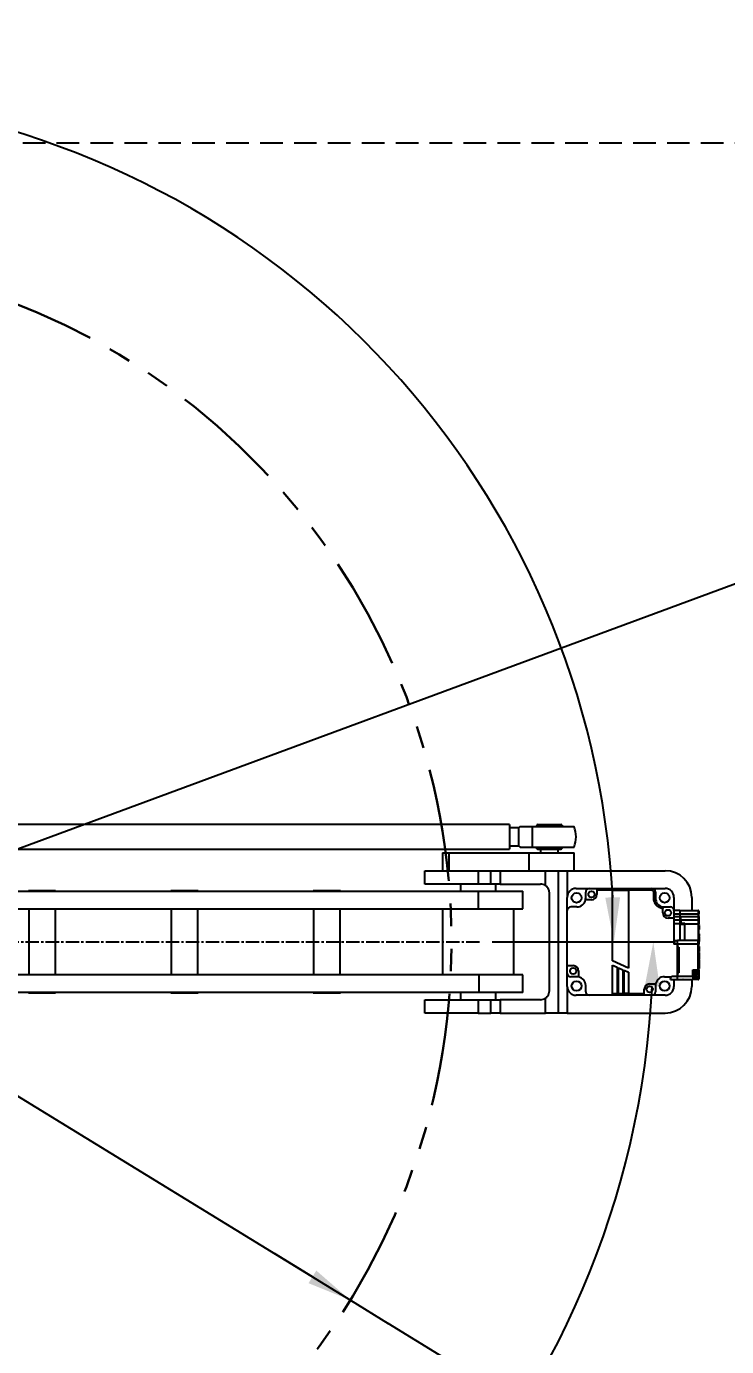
# Model space of a CAD drawing. Header units: millimetres. Extents: x 415 to 2018, y 500 to 823.
# Drawn here: x 558.9 to 598.3, y 537.7 to 611.9 of the extents above; entities that cross this region are included whole.
import ezdxf

# ---------------------------------------------------------------- set-up
doc = ezdxf.new("R2010")
doc.units = ezdxf.units.MM
doc.header["$PDSIZE"] = -1
for name, pattern in [('CENTER2', [1.125, 0.75, -0.125, 0.125, -0.125]), ('HIDDEN', [1.905, 1.27, -0.635]), ('PHANTOM', [12.7, 6.35, -1.27, 1.27, -1.27, 1.27, -1.27])]:
    doc.linetypes.add(name, pattern=pattern)
doc.layers.get('Defpoints').update_dxf_attribs({"lineweight": 18})
doc.dimstyles.new('ISO-25', dxfattribs={"dimtxt": 2.5, "dimasz": 2.5, "dimexe": 1.25, "dimexo": 0.625, "dimtad": 1, "dimtoh": 1, "dimlfac": 10, "dimtxsty": 'Standard', "dimcen": 2.5, "dimadec": 0, "dimazin": 0, "dimtfac": 1, "dimtmove": 0, "dimatfit": 3, "dimfxl": 1, "dimarcsym": 0})

# ---------------------------------------------------------------- blocks, each defined once
blk = doc.blocks.new('*X13')
at = {"color": 0, "linetype": 'CENTER2'}
blk.add_line((-38.082, 0), (20.119, 0), dxfattribs=at)
blk = doc.blocks.new('*D58')
at = {"color": 0, "lineweight": -2}
for p, q in [((642.529, 596.751), (625.722, 590.537)), ((652.946, 596.751), (642.529, 596.751)), ((623.377, 589.67), (625.722, 590.537)), ((544.308, 560.437), (623.377, 589.67)), ((621.033, 588.803), (618.688, 587.936))]:
    blk.add_line(p, q, dxfattribs=at)
at = {"color": 0}
blk.add_solid([(620.888, 589.194), (621.177, 588.413), (623.377, 589.67)], dxfattribs=at)
at = {"layer": 'Defpoints', "color": 0}
for p in [(623.377, 589.67), (544.308, 560.437)]:
    blk.add_point(p, dxfattribs=at)
at = {"color": 0, "insert": (648.362, 598.626), "char_height": 2.5, "attachment_point": 5}
blk.add_mtext('\\A1;R843', dxfattribs=at)
blk = doc.blocks.new('*D59')
at = {"color": 0, "lineweight": -2}
for p, q in [((544.308, 560.437), (577.126, 540.307)), ((574.995, 541.614), (572.864, 542.921)), ((577.126, 540.307), (579.257, 538.999)), ((601.051, 525.632), (579.257, 538.999)), ((611.467, 525.632), (601.051, 525.632))]:
    blk.add_line(p, q, dxfattribs=at)
at = {"color": 0}
blk.add_solid([(575.213, 541.969), (574.778, 541.259), (577.126, 540.307)], dxfattribs=at)
at = {"layer": 'Defpoints', "color": 0}
for p in [(544.308, 560.437), (577.126, 540.307)]:
    blk.add_point(p, dxfattribs=at)
at = {"color": 0, "insert": (606.884, 527.507), "char_height": 2.5, "attachment_point": 5}
blk.add_mtext('\\A1;R385', dxfattribs=at)
blk = doc.blocks.new('*D29')
at = {"color": 0, "lineweight": -2}
blk.add_line((585.085, 560.437), (593.18, 560.437), dxfattribs=at)
blk.add_arc((544.308, 560.437), 47.621, 3.00825, 161.99175, dxfattribs=at)
at = {"color": 0}
for points in [[(499.42, 575.041), (498.621, 575.277), (498.31, 572.762)], [(592.28, 562.947), (591.447, 562.925), (591.93, 560.437)]]:
    blk.add_solid(points, dxfattribs=at)
at = {"layer": 'Defpoints', "color": 0}
for p in [(571.623, 599.446), (459.536, 583.152), (526.258, 560.437), (544.308, 560.437), (584.46, 560.437)]:
    blk.add_point(p, dxfattribs=at)
at = {"color": 0, "insert": (550.769, 609.509), "char_height": 2.5, "width": 11.27525, "attachment_point": 5, "rotation": 352.5}
blk.add_mtext('\\A1;165°', dxfattribs=at)
blk = doc.blocks.new('*D30')
at = {"color": 0, "lineweight": -2}
blk.add_line((585.085, 560.437), (595.398, 560.437), dxfattribs=at)
blk.add_arc((544.308, 560.437), 49.839, 197.87432, 357.12568, dxfattribs=at)
at = {"color": 0}
for points in [[(593.669, 557.948), (594.502, 557.927), (594.148, 560.437)], [(496.475, 545.022), (497.274, 545.258), (496.167, 547.538)]]:
    blk.add_solid(points, dxfattribs=at)
at = {"layer": 'Defpoints', "color": 0}
for p in [(526.258, 560.437), (544.308, 560.437), (584.46, 560.437), (459.536, 537.722), (527.262, 513.603)]:
    blk.add_point(p, dxfattribs=at)
at = {"color": 0, "insert": (550.569, 512.883), "char_height": 2.5, "width": 11.27525, "attachment_point": 5, "rotation": 7.5}
blk.add_mtext('\\A1;165°', dxfattribs=at)

msp = doc.modelspace()

# ---------------------------------------------------------------- linework, layer by layer
at = {"linetype": 'HIDDEN'}
msp.add_line((463.4723, 605.3264), (634.9525, 605.3264), dxfattribs=at)
at = {"color": 161, "linetype": 'Continuous', "lineweight": 25, "true_color": 0x67adff}
for p, q in [((586.0684, 567.0369), (551.0684, 567.0369)), ((586.0684, 567.0369), (586.0684, 566.4689)), ((586.5684, 566.8369), (586.0684, 566.8369)), ((586.6581, 566.9119), (586.5684, 566.8369)), ((586.5684, 566.8369), (586.5684, 565.8369)), ((587.3459, 566.9119), (589.6939, 566.9119)), ((587.3459, 566.9119), (587.3459, 565.7619)), ((587.6634, 567.0369), (588.9534, 567.0369)), ((586.0684, 566.4689), (586.0684, 565.6369)), ((551.0684, 565.6369), (586.0684, 565.6369)), ((582.3084, 565.4369), (582.3084, 564.4369)), ((582.3084, 565.4369), (582.6563, 565.4369)), ((582.6563, 565.4369), (582.6563, 564.4369)), ((582.6563, 565.4369), (587.1519, 565.4369)), ((586.0684, 565.8369), (586.5684, 565.8369)), ((586.5684, 565.8369), (586.6581, 565.7619)), ((587.1519, 565.4369), (587.1519, 564.4369)), ((587.1519, 565.4369), (589.7084, 565.4369)), ((587.3459, 565.7619), (589.6939, 565.7619)), ((587.6634, 565.6369), (588.9534, 565.6369)), ((587.8084, 565.6369), (587.8084, 565.4369)), ((588.8084, 565.4369), (588.8084, 565.6369)), ((589.7084, 564.4369), (589.7084, 565.4369)), ((581.3084, 563.6869), (581.3084, 564.4369)), ((581.3084, 564.4369), (583.9164, 564.4369)), ((583.9164, 564.4369), (587.1519, 564.4369)), ((584.3084, 564.4369), (584.3084, 563.6869)), ((585.0258, 563.6869), (585.0258, 564.4369)), ((585.5492, 564.4369), (585.5492, 563.6869)), ((587.1519, 564.4369), (589.7084, 564.4369)), ((588.0936, 563.5976), (588.0936, 564.4369)), ((588.8084, 564.4369), (588.8084, 556.4369)), ((589.3084, 564.4369), (589.3084, 562.9369)), ((589.7084, 564.4369), (594.8084, 564.4369)), ((544.3745, 563.2869), (584.3084, 563.2869)), ((559.0464, 563.3179), (559.0464, 563.2869)), ((559.0464, 563.3179), (560.5704, 563.3179)), ((560.5704, 563.2869), (560.5704, 563.3179)), ((567.0464, 563.3179), (567.0464, 563.2869)), ((567.0464, 563.3179), (568.5704, 563.3179)), ((568.5704, 563.2869), (568.5704, 563.3179)), ((575.0464, 563.3179), (575.0464, 563.2869)), ((575.0464, 563.3179), (576.5704, 563.3179)), ((576.5704, 563.2869), (576.5704, 563.3179)), ((584.3084, 563.6869), (581.3084, 563.6869)), ((583.3084, 563.6869), (583.3084, 563.2869)), ((585.0258, 563.6869), (584.3084, 563.6869)), ((584.3084, 563.2869), (584.3084, 562.2869)), ((584.3084, 563.2869), (586.8084, 563.2869)), ((585.5492, 563.6869), (585.0258, 563.6869)), ((585.3084, 563.2869), (585.3084, 563.6869)), ((585.5492, 563.6869), (587.8084, 563.6869)), ((586.8084, 562.2869), (586.8084, 563.2869)), ((588.3084, 557.6869), (588.3084, 563.1869)), ((589.8084, 563.4369), (590.5484, 563.4369)), ((590.3484, 562.8969), (590.3484, 563.2369)), ((590.5484, 563.4369), (590.9756, 563.4369)), ((590.9756, 563.4369), (591.8584, 563.4369)), ((590.9756, 563.4369), (590.9756, 563.3369)), ((590.9756, 563.3369), (590.9756, 563.1014)), ((591.8584, 563.3369), (590.9756, 563.3369)), ((591.8584, 563.3369), (591.8584, 563.4369)), ((591.8584, 563.4369), (592.7584, 563.4369)), ((591.8584, 563.3869), (592.7584, 563.3869)), ((591.8584, 559.3626), (591.8584, 563.3369)), ((591.8584, 563.3369), (592.7584, 563.3369)), ((592.7584, 563.4369), (592.7584, 563.3369)), ((592.7584, 563.4369), (594.0684, 563.4369)), ((592.7584, 563.3369), (592.7584, 558.9619)), ((594.0684, 563.3369), (592.7584, 563.3369)), ((594.0684, 563.4369), (594.8084, 563.4369)), ((594.0684, 563.3369), (594.0684, 563.4369)), ((594.1684, 562.8969), (594.1684, 563.2369)), ((594.2684, 563.2369), (594.1684, 563.2369)), ((594.2684, 563.2369), (594.2684, 562.8969)), ((544.3745, 562.2869), (584.3084, 562.2869)), ((559.0584, 562.2869), (559.0584, 558.5869)), ((560.5584, 558.5869), (560.5584, 562.2869)), ((567.0584, 562.2869), (567.0584, 558.5869)), ((568.5584, 558.5869), (568.5584, 562.2869)), ((575.0584, 562.2869), (575.0584, 558.5869)), ((576.5584, 558.5869), (576.5584, 562.2869)), ((582.3084, 562.2869), (582.3084, 558.5869)), ((584.3084, 562.2869), (586.8084, 562.2869)), ((586.3084, 558.5869), (586.3084, 562.2869)), ((589.3084, 562.1969), (589.3084, 562.9369)), ((589.8484, 562.3969), (589.5084, 562.3969)), ((590.6756, 562.8014), (590.3392, 562.8014)), ((594.2684, 562.8969), (594.1684, 562.8969)), ((594.6729, 562.4061), (594.6729, 562.3045)), ((594.6729, 562.0697), (594.6729, 562.3045)), ((594.7684, 562.3969), (595.1084, 562.3969)), ((595.3084, 562.9369), (595.3084, 562.2069)), ((596.3084, 562.9369), (596.3084, 562.2069)), ((589.3084, 559.1041), (589.3084, 562.1969)), ((595.3084, 561.7697), (594.9729, 561.7697)), ((595.6284, 562.2069), (595.3084, 562.2069)), ((595.3084, 562.1969), (595.3084, 561.7697)), ((595.3084, 562.0069), (595.6284, 562.0069)), ((595.3084, 561.8569), (595.6284, 561.8569)), ((595.3084, 561.7697), (595.3084, 560.3169)), ((595.6284, 561.6569), (595.3084, 561.6569)), ((595.6284, 562.2069), (595.6284, 562.0069)), ((595.6284, 562.2069), (596.6584, 562.2069)), ((595.6284, 562.0069), (595.6284, 561.8569)), ((595.6284, 562.0069), (596.6584, 562.0069)), ((595.6284, 561.8569), (595.6284, 561.6569)), ((595.6984, 561.8569), (595.6284, 561.8569)), ((595.6284, 561.6869), (595.6984, 561.6869)), ((595.6284, 561.6569), (595.6284, 561.485)), ((595.6984, 561.8569), (596.6584, 561.8569)), ((595.6984, 561.6569), (595.6984, 561.8569)), ((596.6584, 561.6569), (595.6984, 561.6569)), ((595.6984, 561.6569), (595.6984, 561.4969)), ((596.6584, 562.2069), (596.6584, 562.0069)), ((596.6584, 562.0069), (596.7084, 562.0069)), ((596.6584, 562.0069), (596.6584, 561.8569)), ((596.6584, 561.8569), (596.6584, 561.6569)), ((596.6584, 561.8569), (596.7084, 561.8569)), ((596.6584, 561.6569), (596.6584, 561.4569)), ((596.7084, 562.1569), (596.7084, 562.0069)), ((596.7084, 561.8569), (596.7084, 562.0069)), ((596.7084, 561.8569), (596.7084, 561.6069)), ((596.7084, 561.6069), (596.7084, 561.4569)), ((595.6284, 561.4569), (595.3084, 561.4569)), ((595.6284, 561.485), (595.6984, 561.485)), ((595.6284, 561.4569), (595.6284, 561.485)), ((595.6284, 561.4069), (595.6284, 561.4569)), ((595.6284, 561.4569), (595.9184, 561.4569)), ((595.9184, 561.4069), (595.6284, 561.4069)), ((595.6284, 561.4069), (595.6284, 560.5169)), ((595.6984, 561.485), (595.6984, 561.4969)), ((595.6984, 561.4969), (595.9184, 561.4969)), ((595.9184, 561.4969), (595.9184, 561.4569)), ((595.9184, 561.4069), (595.9184, 561.4569)), ((595.9184, 561.4569), (596.6584, 561.4569)), ((595.9184, 560.5169), (595.9184, 561.4069)), ((596.6584, 561.4569), (596.7084, 561.4569)), ((596.6584, 561.4569), (596.6584, 560.5169)), ((596.7084, 560.4844), (596.7084, 561.4569)), ((596.7184, 561.3962), (596.7084, 561.3962)), ((596.7084, 561.3535), (596.7184, 561.3535)), ((596.7084, 561.3151), (596.7184, 561.3151)), ((596.7084, 561.272), (596.7184, 561.272)), ((596.7184, 561.1647), (596.7084, 561.1647)), ((596.7084, 561.1513), (596.7184, 561.1513)), ((596.7084, 561.1344), (596.7184, 561.1344)), ((596.7184, 560.9848), (596.7084, 560.9848)), ((596.7184, 560.7964), (596.7084, 560.7964)), ((596.7184, 560.7751), (596.7084, 560.7751)), ((596.7184, 560.7616), (596.7084, 560.7616)), ((596.7184, 561.3962), (596.7184, 561.3535)), ((596.7184, 561.3151), (596.7184, 561.272)), ((596.7184, 561.272), (596.7184, 561.1647)), ((596.7184, 561.1647), (596.7184, 561.1513)), ((596.7184, 561.1513), (596.7184, 561.1344)), ((596.7184, 560.8874), (596.7184, 560.7964)), ((596.7184, 560.7964), (596.7184, 560.7751)), ((596.7184, 560.7616), (596.7184, 560.7751)), ((596.7184, 560.7403), (596.7184, 560.7616)), ((595.3084, 560.5169), (595.5084, 560.5169)), ((595.5084, 560.3169), (595.3084, 560.3169)), ((595.5084, 560.3169), (595.5084, 560.5169)), ((596.6584, 560.5169), (595.5084, 560.5169)), ((595.5084, 558.5169), (595.5084, 560.3169)), ((596.6584, 560.3169), (595.5084, 560.3169)), ((595.5084, 560.3169), (595.5084, 560.1419)), ((595.5084, 560.1419), (595.5784, 560.1419)), ((595.5784, 560.1419), (595.5784, 558.6919)), ((596.6584, 560.3169), (596.6584, 560.5169)), ((596.7084, 560.3169), (596.6584, 560.3169)), ((596.6584, 558.8569), (596.6584, 560.3169)), ((596.7184, 560.7403), (596.7084, 560.7403)), ((596.7084, 560.695), (596.7184, 560.695)), ((596.7084, 560.5836), (596.7184, 560.5836)), ((596.7084, 560.5656), (596.7184, 560.5656)), ((596.7084, 560.5185), (596.7184, 560.5185)), ((596.7084, 560.5006), (596.7184, 560.5006)), ((596.7084, 560.4669), (596.7084, 560.3169)), ((596.7084, 558.8569), (596.7084, 560.3169)), ((596.7184, 560.1768), (596.7084, 560.1768)), ((596.7084, 560.0935), (596.7184, 560.0935)), ((596.7197, 560.0748), (596.7084, 560.0748)), ((596.7184, 560.7403), (596.7184, 560.6956)), ((596.7184, 560.695), (596.7184, 560.5836)), ((596.7184, 560.5836), (596.7184, 560.5656)), ((596.7184, 560.5656), (596.7184, 560.5185)), ((596.7184, 560.5006), (596.7184, 560.4575)), ((596.7184, 560.1768), (596.7184, 560.0935)), ((596.7184, 560.0747), (596.7184, 559.9783)), ((592.7584, 558.9619), (591.8584, 559.3626)), ((595.5784, 559.8969), (595.5084, 559.8969)), ((595.5084, 559.6969), (595.5784, 559.6969)), ((595.5784, 559.4969), (595.5084, 559.4969)), ((595.5289, 559.3469), (595.5084, 559.3469)), ((596.7084, 559.9783), (596.7184, 559.9783)), ((596.7084, 559.8485), (596.7184, 559.8485)), ((596.7184, 559.8228), (596.7084, 559.8228)), ((596.7184, 559.7998), (596.7084, 559.7998)), ((596.7184, 559.774), (596.7084, 559.774)), ((596.7184, 559.7096), (596.7084, 559.7096)), ((596.7084, 559.7015), (596.7184, 559.7015)), ((596.7184, 559.6914), (596.7084, 559.6914)), ((596.7197, 559.6747), (596.7084, 559.6747)), ((596.7084, 559.6016), (596.7184, 559.6016)), ((596.7084, 559.5411), (596.7197, 559.5411)), ((596.7184, 559.4886), (596.7084, 559.4886)), ((596.7084, 559.4758), (596.7184, 559.4758)), ((596.7084, 559.4677), (596.7184, 559.4677)), ((596.7084, 559.4549), (596.7184, 559.4549)), ((596.7184, 559.4277), (596.7084, 559.4277)), ((596.7184, 559.3609), (596.7084, 559.3609)), ((596.7184, 559.3501), (596.7084, 559.3501)), ((596.7184, 559.3219), (596.7084, 559.3219)), ((596.7184, 559.3111), (596.7084, 559.3111)), ((596.7184, 559.2852), (596.7084, 559.2852)), ((596.7184, 559.9783), (596.7184, 559.8962)), ((596.7184, 559.8485), (596.7184, 559.8228)), ((596.7184, 559.7998), (596.7184, 559.774)), ((596.7184, 559.774), (596.7184, 559.7096)), ((596.7184, 559.7096), (596.7184, 559.7015)), ((596.7184, 559.7015), (596.7184, 559.6914)), ((596.7184, 559.6748), (596.7184, 559.6016)), ((596.7184, 559.6016), (596.7184, 559.5413)), ((596.7184, 559.5432), (596.7184, 559.4886)), ((596.7184, 559.4886), (596.7184, 559.4758)), ((596.7184, 559.4677), (596.7184, 559.4758)), ((596.7184, 559.4549), (596.7184, 559.4677)), ((596.7184, 559.4549), (596.7184, 559.4282)), ((596.7184, 559.4277), (596.7184, 559.3609)), ((596.7184, 559.3609), (596.7184, 559.3501)), ((596.7184, 559.3501), (596.7184, 559.3219)), ((596.7184, 559.3111), (596.7184, 559.2852)), ((596.7184, 559.2852), (596.7184, 559.2208)), ((584.3709, 558.5869), (544.3084, 558.5869)), ((584.3709, 557.5869), (584.3709, 558.5869)), ((586.8084, 558.5869), (584.3709, 558.5869)), ((586.8084, 557.5869), (586.8084, 558.5869)), ((589.3084, 559.1041), (589.6439, 559.1041)), ((589.3084, 558.6769), (589.3084, 559.1041)), ((589.3084, 557.9369), (589.3084, 558.6769)), ((589.9439, 558.8041), (589.9439, 558.4677)), ((591.8584, 559.1272), (592.1084, 559.0159)), ((591.8584, 557.4369), (591.8584, 559.1272)), ((592.1084, 559.0159), (592.1084, 557.5369)), ((592.1834, 558.9825), (592.4334, 558.8712)), ((592.1834, 557.5369), (592.1834, 558.9825)), ((592.4334, 558.8712), (592.4334, 557.5369)), ((592.5084, 557.5369), (592.5084, 558.8378)), ((592.5084, 558.8378), (592.7584, 558.7265)), ((592.7584, 558.7265), (592.7584, 557.5369)), ((595.5084, 558.6919), (595.5084, 558.5169)), ((595.5784, 558.6919), (595.5084, 558.6919)), ((595.5229, 559.1315), (595.5229, 559.0851)), ((595.5353, 559.1446), (595.5391, 559.1632)), ((596.3684, 558.8569), (596.6584, 558.8569)), ((596.3684, 558.5169), (596.3684, 558.8569)), ((596.3684, 558.7569), (596.6584, 558.7569)), ((596.3984, 558.7419), (596.3684, 558.7419)), ((596.3984, 558.3519), (596.3984, 558.7419)), ((596.4484, 558.7019), (596.3984, 558.7019)), ((596.4884, 558.7219), (596.4484, 558.7219)), ((596.4484, 558.5469), (596.4484, 558.7219)), ((596.4484, 558.3719), (596.4484, 558.5469)), ((596.4884, 558.3719), (596.4884, 558.7219)), ((596.5284, 558.7117), (596.5284, 558.7135)), ((596.5284, 558.5219), (596.5284, 558.5719)), ((596.5802, 558.6569), (596.6584, 558.6569)), ((596.5884, 558.6176), (596.5884, 558.5719)), ((596.6584, 558.7569), (596.6584, 558.8569)), ((596.6584, 558.8569), (596.7084, 558.8569)), ((596.6584, 558.7569), (596.6584, 558.6569)), ((596.6584, 558.6569), (596.7084, 558.6569)), ((596.6584, 558.6569), (596.6584, 558.4169)), ((596.7184, 559.2208), (596.7084, 559.2208)), ((596.7084, 559.2128), (596.7184, 559.2128)), ((596.7184, 559.2027), (596.7084, 559.2027)), ((596.7197, 559.1857), (596.7084, 559.1857)), ((596.7084, 559.1168), (596.7184, 559.1168)), ((596.7084, 559.0669), (596.7184, 559.0669)), ((596.7197, 559.0556), (596.7084, 559.0556)), ((596.7084, 558.9977), (596.7184, 558.9977)), ((596.7184, 558.9485), (596.7084, 558.9485)), ((596.7084, 558.8569), (596.7084, 558.8069)), ((596.7084, 558.8069), (596.7084, 558.6569)), ((596.7084, 558.6569), (596.7084, 558.4169)), ((596.7184, 559.2208), (596.7184, 559.2128)), ((596.7184, 559.2128), (596.7184, 559.2027)), ((596.7184, 559.1873), (596.7184, 559.1168)), ((596.7184, 559.1168), (596.7184, 559.0669)), ((596.7184, 559.0556), (596.7184, 558.9977)), ((596.7184, 558.9977), (596.7184, 558.9485)), ((589.3084, 557.9369), (589.3084, 556.4369)), ((589.8484, 558.4769), (589.5084, 558.4769)), ((590.3484, 557.6369), (590.3484, 557.9769)), ((593.9412, 558.0724), (594.2776, 558.0724)), ((594.2684, 557.9769), (594.2684, 557.6369)), ((594.7684, 558.4769), (595.1084, 558.4769)), ((595.1084, 558.3169), (595.1084, 558.3769)), ((595.1084, 558.3169), (595.5084, 558.3169)), ((595.2284, 558.5169), (595.5084, 558.5169)), ((595.3084, 558.3169), (595.3084, 557.9369)), ((595.5084, 558.3169), (595.5084, 558.5169)), ((595.5084, 558.5169), (596.3684, 558.5169)), ((595.5084, 558.3169), (596.3684, 558.3169)), ((595.8124, 558.3164), (595.8124, 558.3169)), ((596.1847, 558.3035), (595.9721, 558.3035)), ((596.3084, 558.3075), (596.3084, 557.9369)), ((596.3445, 558.3169), (596.3445, 558.3164)), ((596.3684, 558.5169), (596.3684, 558.3169)), ((596.3684, 558.3519), (596.3984, 558.3519)), ((596.6584, 558.3169), (596.3684, 558.3169)), ((596.3984, 558.3919), (596.4484, 558.3919)), ((596.4484, 558.3719), (596.4884, 558.3719)), ((596.5284, 558.3802), (596.5284, 558.3821)), ((596.6584, 558.4169), (596.5689, 558.4169)), ((596.5884, 558.5219), (596.5884, 558.4762)), ((596.5884, 558.4933), (596.5884, 558.4762)), ((596.6584, 558.4169), (596.6584, 558.3169)), ((596.7084, 558.4169), (596.6584, 558.4169)), ((596.7084, 558.4169), (596.7084, 558.3669)), ((584.3709, 557.5869), (544.3084, 557.5869)), ((559.0464, 557.5869), (559.0464, 557.5559)), ((559.0497, 557.5559), (559.0464, 557.5559)), ((560.5704, 557.5559), (559.0497, 557.5559)), ((560.5704, 557.5559), (560.5704, 557.5869)), ((567.0464, 557.5869), (567.0464, 557.5559)), ((567.0497, 557.5559), (567.0464, 557.5559)), ((568.5704, 557.5559), (567.0497, 557.5559)), ((568.5704, 557.5559), (568.5704, 557.5869)), ((575.0464, 557.5869), (575.0464, 557.5559)), ((575.0497, 557.5559), (575.0464, 557.5559)), ((576.5704, 557.5559), (575.0497, 557.5559)), ((576.5704, 557.5559), (576.5704, 557.5869)), ((581.3084, 556.4369), (581.3084, 557.1869)), ((581.3084, 557.1869), (584.3084, 557.1869)), ((583.3084, 557.5869), (583.3084, 557.1869)), ((584.3084, 557.1869), (584.3084, 556.4369)), ((584.3084, 557.1869), (585.0258, 557.1869)), ((586.8084, 557.5869), (584.3709, 557.5869)), ((585.0258, 556.4369), (585.0258, 557.1869)), ((585.0258, 557.1869), (585.5492, 557.1869)), ((585.3084, 557.1869), (585.3084, 557.5869)), ((585.5492, 557.1869), (585.5492, 556.4369)), ((587.8084, 557.1869), (585.5492, 557.1869)), ((588.0936, 556.4369), (588.0936, 557.2762)), ((590.5484, 557.4369), (589.8084, 557.4369)), ((591.8584, 557.4369), (590.5484, 557.4369)), ((591.8584, 557.5369), (592.1084, 557.5369)), ((592.1084, 557.4869), (591.8584, 557.4869)), ((592.1084, 557.4369), (591.8584, 557.4369)), ((592.1084, 557.5369), (592.1834, 557.5369)), ((592.1084, 557.5369), (592.1084, 557.4369)), ((592.1834, 557.4369), (592.1084, 557.4369)), ((592.1834, 557.4369), (592.1834, 557.5369)), ((592.1834, 557.5369), (592.4334, 557.5369)), ((592.4334, 557.4869), (592.1834, 557.4869)), ((592.4334, 557.4369), (592.1834, 557.4369)), ((592.4334, 557.5369), (592.5084, 557.5369)), ((592.4334, 557.5369), (592.4334, 557.4369)), ((592.5084, 557.4369), (592.4334, 557.4369)), ((592.5084, 557.4369), (592.5084, 557.5369)), ((592.7584, 557.5369), (592.5084, 557.5369)), ((592.7584, 557.4869), (592.5084, 557.4869)), ((592.7584, 557.4369), (592.5084, 557.4369)), ((592.7584, 557.5369), (593.6413, 557.5369)), ((592.7584, 557.5369), (592.7584, 557.4369)), ((593.6413, 557.4369), (592.7584, 557.4369)), ((593.6413, 557.5369), (593.6413, 557.7724)), ((593.6413, 557.4369), (593.6413, 557.5369)), ((594.0684, 557.4369), (593.6413, 557.4369)), ((594.8084, 557.4369), (594.0684, 557.4369)), ((584.3084, 556.4369), (581.3084, 556.4369)), ((584.3084, 556.4369), (585.0258, 556.4369)), ((585.5492, 556.4369), (585.0258, 556.4369)), ((585.5492, 556.4369), (588.0936, 556.4369)), ((588.8084, 556.4369), (588.0936, 556.4369)), ((589.3084, 556.4369), (588.8084, 556.4369)), ((589.3084, 556.4369), (594.8084, 556.4369))]:
    msp.add_line(p, q, dxfattribs=at)
for points in [[(595.5084, 559.3052), (595.5682, 559.4098), (595.5784, 559.4237)], [(595.5784, 558.7155), (595.5682, 558.7294), (595.5084, 558.834)], [(596.3984, 558.5469), (596.4152, 558.5553), (596.4319, 558.5636), (596.4484, 558.5719)], [(596.4484, 558.5469), (596.4317, 558.5385), (596.415, 558.5302), (596.3984, 558.5219)]]:
    msp.add_lwpolyline(points, dxfattribs=at)
for centre, radius in [((589.8336, 562.9118), 0.275), ((590.6756, 563.1014), 0.175), ((594.7833, 562.9118), 0.275), ((594.9729, 562.0697), 0.175), ((589.6439, 558.8041), 0.175), ((589.8336, 557.962), 0.275), ((593.9412, 557.7724), 0.175), ((594.7833, 557.962), 0.275)]:
    msp.add_circle(centre, radius, dxfattribs=at)
at = {"linetype": 'PHANTOM', "lineweight": 30}
msp.add_arc((544.3084, 560.4369), 38.5, 195, 165, dxfattribs=at)
at = {"color": 161, "linetype": 'Continuous', "lineweight": 25, "true_color": 0x67adff}
for centre, radius, start, end in [((588.24, 566.3369), 0.9069, 129.478772, 140.652068), ((588.3768, 566.3369), 0.9069, 39.347932, 50.521228), ((588.3084, 566.3369), 1.5, 337.45969, 22.54031), ((588.24, 566.3369), 0.9069, 219.347932, 230.521228), ((588.3768, 566.3369), 0.9069, 309.478772, 320.652068), ((594.8084, 562.9369), 1.5, 0, 90), ((587.8084, 563.1869), 0.5, 55.232038, 90), ((589.8084, 562.9369), 0.5, 90, 180), ((590.5484, 563.2369), 0.2, 90, 180), ((590.6756, 563.1014), 0.3, 270, 360), ((594.0684, 563.2369), 0.2, 0, 90), ((594.8084, 562.9369), 0.5, 0, 90), ((589.5084, 562.1969), 0.2, 90, 180), ((589.8484, 562.8969), 0.5, 270, 348.988911), ((589.8484, 562.8969), 0.5, 348.988911, 0), ((594.7684, 562.8969), 0.5, 180, 258.988911), ((594.7684, 562.8969), 0.5, 258.988911, 270), ((595.1084, 562.1969), 0.2, 360, 90), ((594.9729, 562.0697), 0.3, 180, 270), ((596.6584, 562.1569), 0.05, 360, 90), ((596.6584, 561.6069), 0.05, 0, 90), ((596.6584, 560.4669), 0.05, 0, 90), ((589.5084, 558.6769), 0.2, 180, 270), ((589.6439, 558.8041), 0.3, 0, 90), ((596.4884, 558.6219), 0.1, 66.421822, 90), ((596.6584, 558.8069), 0.05, 270, 360), ((589.8084, 557.9369), 0.5, 180, 270), ((589.8484, 557.9769), 0.5, 78.988911, 90), ((589.8484, 557.9769), 0.5, 0, 78.988911), ((593.9412, 557.7724), 0.3, 90, 180), ((594.7684, 557.9769), 0.5, 168.988911, 180), ((594.7684, 557.9769), 0.5, 90, 168.988911), ((594.8084, 557.9369), 0.5, 270, 360), ((594.8084, 557.9369), 1.5, 270, 0), ((595.1084, 558.6769), 0.2, 270, 306.869898), ((596.4884, 558.4719), 0.1, 270, 293.578185), ((596.6584, 558.3669), 0.05, 270, 360), ((587.8084, 557.6869), 0.5, 270, 304.767962), ((590.5484, 557.6369), 0.2, 180, 270), ((594.0684, 557.6369), 0.2, 270, 360)]:
    msp.add_arc(centre, radius, start, end, dxfattribs=at)
msp.add_ellipse((596.0784, 559.1315), major_axis=(0, 0.5751), ratio=0.9659258, start_param=1.119976, end_param=2.0216166, dxfattribs=at)
for points, knots in [([(586.6655, 566.9119), (586.6665, 566.9119), (586.6693, 566.9119), (586.8069, 566.9119), (587.0363, 566.9119), (587.2426, 566.9119), (587.3459, 566.9119)], [0, 0, 0, 0, 0.07382687, 0.20944603, 0.44433794, 0.68041682, 0.68041682, 0.68041682, 0.68041682]), ([(586.6655, 565.7619), (586.6665, 565.7619), (586.6693, 565.7619), (586.8069, 565.7619), (587.0363, 565.7619), (587.2426, 565.7619), (587.3459, 565.7619)], [0, 0, 0, 0, 0.07382687, 0.20944603, 0.44433794, 0.68041682, 0.68041682, 0.68041682, 0.68041682]), ([(588.3084, 563.1869), (588.3044, 563.2344), (588.2964, 563.3292), (588.2308, 563.4683), (588.1562, 563.5525), (588.1012, 563.5921), (588.0936, 563.5976)], [0, 0, 0, 0, 0.13372264, 0.26670006, 0.45148276, 0.48139078, 0.48139078, 0.48139078, 0.48139078]), ([(594.0684, 563.3369), (594.081, 563.3355), (594.1004, 563.3335), (594.1237, 563.321), (594.1397, 563.3081), (594.1526, 563.2922), (594.165, 563.2689), (594.1671, 563.2495), (594.1684, 563.2369)], [0, 0, 0, 0, 0.03753835, 0.05798787, 0.07838346, 0.09883362, 0.11922957, 0.15676561, 0.15676561, 0.15676561, 0.15676561]), ([(594.6729, 562.3045), (594.6066, 562.3221), (594.4694, 562.3585), (594.3025, 562.5001), (594.1893, 562.6874), (594.1752, 562.8285), (594.1684, 562.8969)], [0, 0, 0, 0, 0.20449582, 0.42240603, 0.64031821, 0.844813, 0.844813, 0.844813, 0.844813]), ([(595.5784, 558.8605), (595.5729, 558.8662), (595.5666, 558.8728), (595.565, 558.8812), (595.5648, 558.8822)], [0, 0, 0, 0, 0.022895867, 0.026042978, 0.026042978, 0.026042978, 0.026042978]), ([(596.5884, 558.6176), (596.5873, 558.6294), (596.5851, 558.6531), (596.5672, 558.6843), (596.5463, 558.7029), (596.5323, 558.7098), (596.5284, 558.7117)], [0, 0, 0, 0, 0.03542181, 0.07090593, 0.10510832, 0.11789978, 0.11789978, 0.11789978, 0.11789978]), ([(596.5284, 558.5719), (596.5383, 558.5719), (596.558, 558.5719), (596.578, 558.5719), (596.5865, 558.5719), (596.5873, 558.5719), (596.5874, 558.5719)], [0, 0, 0, 0, 0.019017425, 0.038028884, 0.057194376, 0.058948994, 0.058948994, 0.058948994, 0.058948994]), ([(596.5876, 558.5719), (596.5876, 558.5726), (596.5878, 558.5797), (596.5883, 558.591), (596.5884, 558.5973), (596.5884, 558.6005)], [0, 0, 0, 0, 0.001405638, 0.014787621, 0.028587482, 0.028587482, 0.028587482, 0.028587482]), ([(595.0084, 558.4769), (595.0194, 558.4758), (595.0412, 558.4737), (595.0702, 558.4576), (595.092, 558.4346), (595.1049, 558.4079), (595.1082, 558.3885), (595.1084, 558.3787), (595.1084, 558.3769)], [0, 0, 0, 0, 0.03013257, 0.06028105, 0.08998165, 0.11915433, 0.14990145, 0.15687797, 0.15687797, 0.15687797, 0.15687797]), ([(595.9721, 558.3035), (595.9384, 558.3036), (595.897, 558.3037), (595.8488, 558.3071), (595.8302, 558.3093), (595.8184, 558.3122), (595.8132, 558.3143), (595.8126, 558.3158), (595.8124, 558.3164)], [0, 0, 0, 0, 0.09108995, 0.11188222, 0.13605082, 0.14579618, 0.15563601, 0.1618898, 0.1618898, 0.1618898, 0.1618898]), ([(596.3445, 558.3164), (596.3442, 558.3158), (596.3436, 558.3143), (596.3377, 558.3118), (596.3239, 558.3088), (596.2807, 558.3043), (596.2313, 558.3036), (596.1925, 558.3035), (596.1847, 558.3035)], [0, 0, 0, 0, 0.00708233, 0.01575026, 0.02932138, 0.05581748, 0.14082214, 0.16187555, 0.16187555, 0.16187555, 0.16187555]), ([(596.5856, 558.5219), (596.585, 558.5219), (596.5829, 558.5219), (596.567, 558.5219), (596.5463, 558.5219), (596.5323, 558.5219), (596.5284, 558.5219)], [0, 0, 0, 0, 0.010391026, 0.030533508, 0.04994899, 0.057208538, 0.057208538, 0.057208538, 0.057208538]), ([(596.5284, 558.3821), (596.5383, 558.3877), (596.5579, 558.3988), (596.5782, 558.4266), (596.5874, 558.4537), (596.5882, 558.4706), (596.5884, 558.4762)], [0, 0, 0, 0, 0.03358907, 0.06716377, 0.10101361, 0.1179239, 0.1179239, 0.1179239, 0.1179239]), ([(596.5884, 558.4933), (596.5884, 558.4945), (596.5883, 558.497), (596.5876, 558.5073), (596.5873, 558.5169), (596.5871, 558.5218)], [0, 0, 0, 0, 0.009058875, 0.018640229, 0.028503844, 0.028503844, 0.028503844, 0.028503844]), ([(588.0936, 557.2762), (588.1384, 557.3146), (588.2195, 557.3842), (588.2937, 557.5311), (588.3036, 557.6356), (588.3084, 557.6869)], [0, 0, 0, 0, 0.18601173, 0.33642319, 0.48093051, 0.48093051, 0.48093051, 0.48093051])]:
    msp.add_open_spline(points, degree=3, knots=knots, dxfattribs=at)

# ---------------------------------------------------------------- block references
at = {"linetype": 'CENTER2'}
msp.add_blockref('*X13', (564.3406, 560.4369), dxfattribs=at)

# ---------------------------------------------------------------- dimensions: what is measured, and where the dimension line sits
for base, line1, line2, picture, middle in [((571.6228, 599.4458), ((526.2583, 560.4369), (584.4597, 560.4369)), ((544.3084, 560.4369), (459.5362, 583.1515)), '*D29', (550.769, 609.5095)), ((527.2624, 513.6032), ((544.3084, 560.4369), (459.5362, 537.7222)), ((526.2583, 560.4369), (584.4597, 560.4369)), '*D30', (550.569, 512.8828))]:
    dim = msp.add_angular_dim_2l(base=base, line1=line1, line2=line2, dimstyle='ISO-25', override={"dimtad": 1, "dimtih": 0, "dimtoh": 0, "dimsah": 1, "dimtdec": 0, "dimtolj": 1, "dimtzin": 0})
    dim.commit()
    dim.dimension.update_dxf_attribs({"geometry": picture, "text_midpoint": middle})
for mpoint, picture, middle in [((623.3774, 589.6703), '*D58', (648.3624, 596.7511)), ((577.1264, 540.3066), '*D59', (606.8841, 525.6315))]:
    dim = msp.add_radius_dim(center=(544.3084, 560.4369), mpoint=mpoint, dimstyle='ISO-25', override={"dimpost": 'R<>', "dimsah": 1, "dimtolj": 1, "dimtzin": 8})
    dim.commit()
    dim.dimension.update_dxf_attribs({"geometry": picture, "text_midpoint": middle, "dimtype": 164})

doc.saveas('drawing.dxf')
